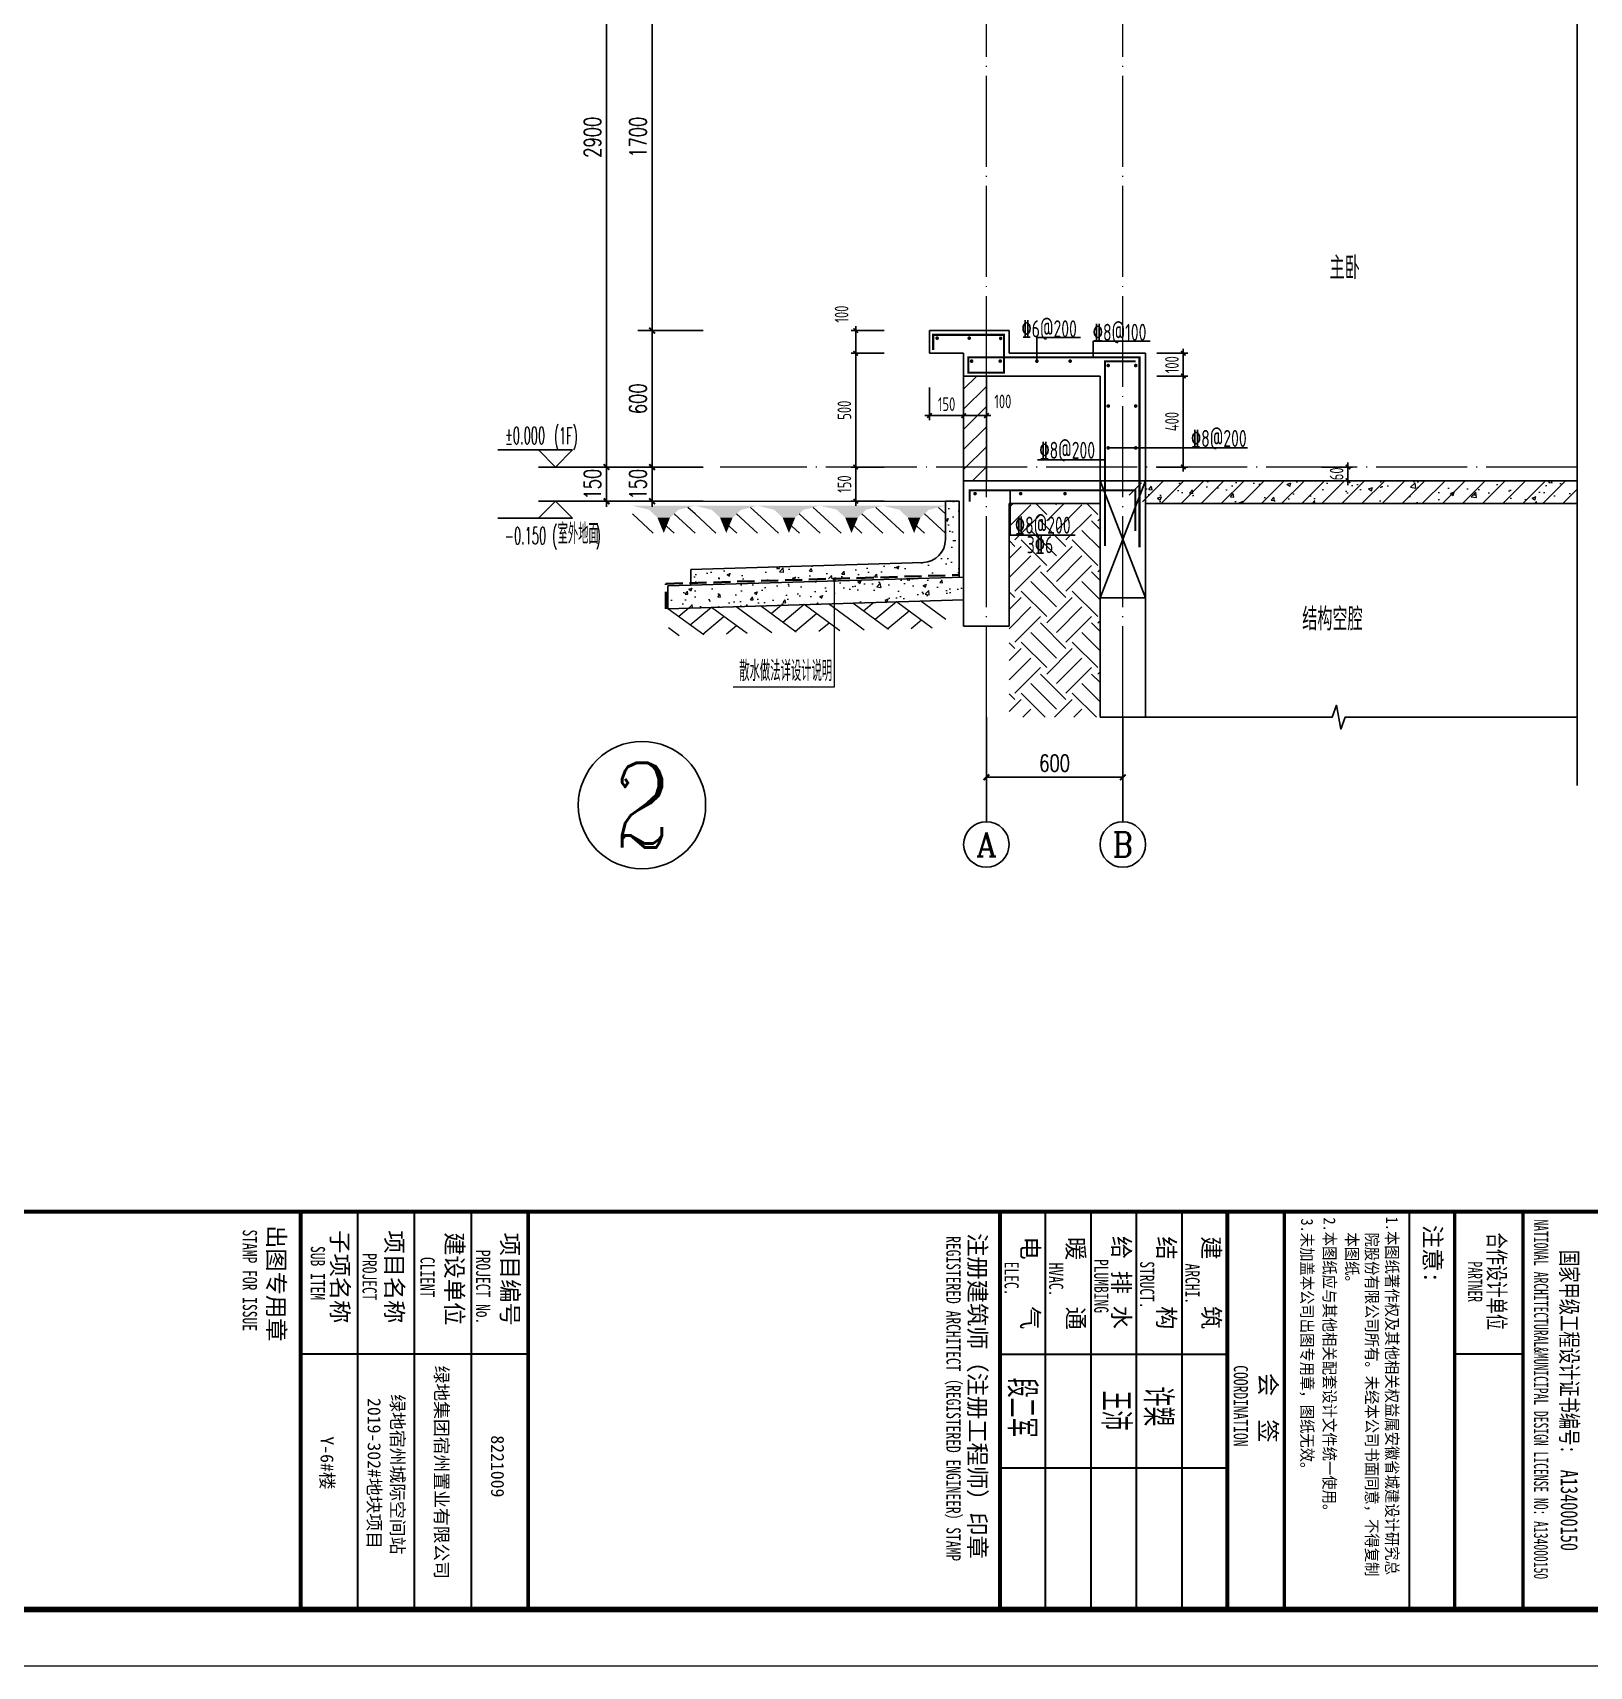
# Model space of a CAD drawing. Extents: x -1712635 to -854203, y -534641 to -21985.
# Drawn here: x -1022681 to -1015835, y -169164 to -161981 of the extents above; entities that cross this region are included whole.
import ezdxf
from ezdxf.enums import TextEntityAlignment as Align

# ---------------------------------------------------------------- set-up
doc = ezdxf.new("R2010")
doc.units = 0
doc.header["$LTSCALE"] = 1000
doc.linetypes.add('DASH', pattern=[0.35, 0.25, -0.1])
doc.linetypes.add('DOTE', pattern=[2.42, 2, -0.2, 0.02, -0.2])
doc.layers.get('0').update_dxf_attribs({"linetype": 'CONTINUOUS'})
doc.layers.get('Defpoints').update_dxf_attribs({"linetype": 'CONTINUOUS'})
for name, color, linetype in [('A-AXIS_TEXT', 7, 'CONTINUOUS'), ('AXIS', 3, 'CONTINUOUS'), ('COLUMN', 4, 'CONTINUOUS'), ('DIM', 2, 'CONTINUOUS'), ('DIM_ELEV', 3, 'CONTINUOUS'), ('DIM_IDEN', 67, 'CONTINUOUS'), ('DIM_SYMB', 3, 'CONTINUOUS'), ('PUB_DIM', 3, 'CONTINUOUS'), ('PUB_TEXT', 2, 'CONTINUOUS'), ('REIN', 6, 'CONTINUOUS'), ('S-大样-砼线', 7, 'CONTINUOUS'), ('S-引出线', 40, 'CONTINUOUS'), ('TEXT', 2, 'CONTINUOUS'), ('WALL', 2, 'CONTINUOUS'), ('图签文字', 4, 'CONTINUOUS')]:
    doc.layers.add(name, color=color, linetype=linetype)
for name, color, linetype, lineweight in [('AXIS_TEXT', 7, 'CONTINUOUS', 20), ('DOTE', 19, 'DOTE', 9), ('PUB_HATCH', 8, 'CONTINUOUS', 9), ('图框', 9, 'CONTINUOUS', 18), ('图签', 147, 'CONTINUOUS', 18), ('填充', 251, 'CONTINUOUS', 5), ('平面-排水沟', 86, 'CONTINUOUS', 15), ('立面-中轮廓线', 30, 'CONTINUOUS', 35), ('粉刷', 251, 'CONTINUOUS', 9)]:
    doc.layers.add(name, color=color, linetype=linetype, lineweight=lineweight)
doc.styles.add('_TCH_AXIS', font='COMPLEX', dxfattribs={"bigfont": 'GBCBIG'})
doc.styles.add('_TCH_DIM', font='SIMPLEX.shx', dxfattribs={"width": 0.7, "bigfont": 'GBCBIG.shx'})
doc.styles.add('_TCH_DIM_T3', font='SIMPLEX', dxfattribs={"width": 0.705882, "bigfont": 'GBCBIG'})
doc.styles.add('COMPLEX', font='COMPLEX')
doc.styles.add('DIM_FONT_T3', font='SIMPLEX', dxfattribs={"width": 0.705882, "bigfont": 'GBCBIG'})
doc.styles.add('HT', font='simhei.ttf')
doc.styles.add('TSSD_DIMENSION', font='Tssdeng.shx', dxfattribs={"width": 0.7, "bigfont": 'tssdchn.shx'})
doc.styles.add('TSSD_REIN', font='tssdeng.shx', dxfattribs={"width": 0.7, "height": 300, "bigfont": 'tssdchn.shx'})
doc.styles.add('宋体', font='', dxfattribs={"height": 50})
doc.styles.add('建筑图签-1', font='simhei.ttf', dxfattribs={"width": 0.7})
doc.styles.add('建筑图签-2', font='TXT.shx', dxfattribs={"width": 0.5, "bigfont": 'HZTXT.shx'})
doc.styles.get('宋体').set_extended_font_data('SimSun')
doc.dimstyles.new('_TCH_ARCH&&25', dxfattribs={"dimtxt": 74.375, "dimasz": 25, "dimexe": 62.5, "dimexo": 75, "dimgap": 25, "dimtad": 1, "dimdec": 0, "dimzin": 0, "dimdsep": 46, "dimtxsty": '_TCH_DIM_T3', "dimblk": 'ARCHTICK', "dimcen": 0.09, "dimclrt": 7, "dimazin": 0, "dimtfac": 1, "dimtdec": 0, "dimtix": 1, "dimtmove": 2, "dimatfit": 3, "dimldrblk": 'ARCHTICK', "dimfxl": 0, "dimtolj": 1, "dimtzin": 0, "dimarcsym": 0})
doc.dimstyles.new('TSSD_20_20', dxfattribs={"dimtxt": 60, "dimasz": 20, "dimexe": 20, "dimexo": 50, "dimgap": 20, "dimtad": 1, "dimdec": 0, "dimzin": 0, "dimdsep": 46, "dimtxsty": 'TSSD_DIMENSION', "dimblk": 'ARCHTICK', "dimblk1": 'ARCHTICK', "dimblk2": 'ARCHTICK', "dimcen": 0, "dimdle": 20, "dimclrt": 7, "dimadec": 0, "dimazin": 0, "dimtfac": 1, "dimtdec": 0, "dimtix": 1, "dimtmove": 2, "dimatfit": 3, "dimfxl": 0, "dimtolj": 1, "dimtzin": 0, "dimarcsym": 0})
pattern_1 = [(50, (28072.99, 249033.25), (143.452037, -12.550427), [15, -165]), (355, (28072.99, 249033.25), (-27.750267, 150.438427), [12, -132]), (100.4514, (28084.94, 249032.2), (115.701876, 137.88791), [12.74804, -140.22842]), (46.1842, (28072.99, 249073.25), (213.44821, -33.1038), [22.5, -247.5]), (96.6356, (28090.77, 249070.5), (186.93254, 194.82357), [19.12206, -210.3426]), (351.1842, (28072.99, 249073.25), (186.93239, 194.82372), [18, -198]), (21, (28092.99, 249063.25), (119.38141, -80.52378), [15, -165]), (326, (28092.99, 249063.25), (48.663066, 145.03001), [12, -132]), (71.4514, (28102.93, 249056.54), (168.044526, 64.5061), [12.74804, -140.22842]), (37.5, (28072.986, 249033.25), (2.431971, 66.578771), [0, -130.4, 0, -134, 0, -132.5]), (7.5, (28072.986, 249033.25), (52.613907, 78.882342), [0, -76.4, 0, -127.4, 0, -50.5]), (327.5, (28028.386, 249033.25), (106.764487, -4.510974), [0, -50, 0, -156, 0, -207]), (317.5, (28008.39, 249033.25), (116.637234, 20.020996), [0, -65, 0, -103.6, 0, -147])]

# ---------------------------------------------------------------- blocks, each defined once
blk = doc.blocks.new('$LINEPAT$素土夯实')
at = {"color": 0}
for p, q in [((0, -210), (210, 0)), ((120, -300), (420, 0)), ((420, 0), (608, -188)), ((495, -300), (795, 0)), ((615, 0), (705, -90)), ((315, -105), (502, -293)), ((210, -210), (300, -300)), ((705, -300), (795, -210))]:
    blk.add_line(p, q, dxfattribs=at)
blk = doc.blocks.new('$LinePat$自然土壤')
at = {"color": 0}
for p, q in [((0, -90), (71, -19)), ((0, -300), (211, -89)), ((420, -300), (630, -90)), ((210, -300), (286, -224))]:
    blk.add_line(p, q, dxfattribs=at)
for points in [[(0, 0), (630, 0), (168, -45), (462, -45)], [(168, -45), (462, -45), (252, -132), (378, -132)], [(252, -132), (378, -132), (315, -300)]]:
    blk.add_solid(points, dxfattribs=at)
blk = doc.blocks.new('sanshui')
at = {"layer": '粉刷'}
h = blk.add_hatch(dxfattribs=at)
h.set_pattern_fill('混凝土', color=256, scale=20)
h.set_pattern_definition(pattern_1)
edge = h.paths.add_edge_path()
edge.add_line((346317.8, 427329.6), (346257.8, 427329.6))
edge.add_line((346257.8, 427329.6), (346257.8, 427160.3))
edge.add_arc((346157.8, 427160.3), 100, 271.71836, 360, ccw=False)
edge.add_line((346160.8, 427060.3), (345137.8, 427029.6))
edge.add_line((345137.8, 427029.6), (345137.8, 426969.6))
edge.add_line((345137.8, 426969.6), (346317.8, 427005))
edge.add_line((346317.8, 427005), (346317.8, 427329.6))
h = blk.add_hatch(dxfattribs=at)
h.set_pattern_fill('混凝土', color=256, scale=20)
h.set_pattern_definition(pattern_1)
h.paths.add_polyline_path([(346337.8, 426895.6), (346337.8, 426995.6), (345037.8, 426956.6), (345037.8, 426856.6)])
at = {"layer": 'COLUMN'}
for p, q in [((346257.8, 427329.6), (346317.8, 427329.6)), ((346257.8, 427160.3), (346257.8, 427329.6)), ((346317.8, 426995), (346317.8, 427329.6)), ((346160.8, 427060.3), (345137.8, 427029.6)), ((346338.1, 426995.6), (345037.8, 426956.6)), ((345137.8, 426959.6), (345137.8, 427029.6)), ((345037.8, 426856.6), (345037.8, 426956.6)), ((346338.1, 426895.6), (345037.8, 426856.6))]:
    blk.add_line(p, q, dxfattribs=at)
blk.add_arc((346157.8, 427160.3), 100, 271.71836, 0, dxfattribs=at)
at = {"layer": '立面-中轮廓线', "linetype": 'DASH', "ltscale": 0.3}
blk.add_lwpolyline([(345027.8, 426856.6), (345027.8, 426966.3), (346317.8, 427005)], dxfattribs=at)
at = {"layer": '粉刷'}
blk.add_line((344881.5, 427329.6), (346257.8, 427329.6), dxfattribs=at)
at = {"layer": '粉刷', "yscale": 0.4, "zscale": 0.4}
for name, p, xscale, rotation in [('$LinePat$自然土壤', (345156.8, 427309.6), -0.4369306507241237, 359.9999999999903), ('$LinePat$自然土壤', (345432, 427309.6), -0.4369306507241237, 359.9999999999903), ('$LinePat$自然土壤', (345707.3, 427309.6), -0.4369306507241237, 359.9999999999903), ('$LinePat$自然土壤', (345982.6, 427309.6), -0.4369306507241237, 359.9999999999903), ('$LinePat$自然土壤', (346257.8, 427309.6), -0.4369306507241237, 359.9999999999903), ('$LINEPAT$素土夯实', (346257.8, 426893.2), -0.5117605352322558, 1.718358001643932), ('$LINEPAT$素土夯实', (345444.5, 426868.8), -0.5117605352322558, 1.718358001643932), ('$LINEPAT$素土夯实', (345851.2, 426881), -0.5117605352322558, 1.718358001643932)]:
    blk.add_blockref(name, p, dxfattribs=dict(at, xscale=xscale, rotation=rotation))
blk = doc.blocks.new('GFDDDDRG')
at = {"layer": '图框'}
blk.add_line((920410, -156002), (920410, -159502), dxfattribs=at)
blk.add_lwpolyline([(923310, -107437), (923310, -159999), (893610, -159999), (893610, -107437)], close=True, dxfattribs=at)
blk.add_lwpolyline([(923310, -107437), (923310, -159999), (893610, -159999), (893610, -107437)], close=True, dxfattribs=at)
at = {"layer": '图框', "const_width": 50}
blk.add_lwpolyline([(894110, -159499), (922810, -159499), (922810, -108687), (894110, -108687)], close=True, dxfattribs=at)
at = {"layer": '图框'}
for points, const_width in [([(894110, -156002), (922810, -156002)], 35), ([(909660, -159502), (909660, -156002)], 35), ([(910160, -156002), (910160, -159502)], 17.5), ([(910660, -156002), (910660, -159502)], 17.5), ([(911160, -156002), (911160, -159502)], 17.5), ([(911660, -156002), (911660, -159502)], 35), ([(911660, -156002), (911660, -159502)], 35), ([(915810, -156006), (915810, -159506)], 35), ([(916210, -156006), (916210, -159506)], 17.5), ([(916610, -156006), (916610, -159506)], 17.5), ([(917010, -156006), (917010, -159506)], 17.5), ([(917410, -156006), (917410, -159506)], 17.5), ([(917810, -156006), (917810, -159506)], 35), ([(917810, -156006), (917810, -159506)], 35), ([(918310, -156006), (918310, -159506)], 30), ([(919410, -156002), (919410, -159502)], 17.5), ([(919810, -156002), (919810, -159502)], 30), ([(919810, -156002), (919810, -159502)], 30), ([(920410, -156002), (920410, -159502)], 30), ([(920410, -156002), (920410, -159502)], 30), ([(909660, -157252), (911660, -157252)], 17.5), ([(917810, -157256), (915810, -157256)], 17.5), ([(920410, -157252), (919810, -157252)], 17.5), ([(917810, -158256), (915810, -158256)], 17.5)]:
    blk.add_lwpolyline(points, dxfattribs=dict(at, const_width=const_width))
for s, height, style, width, p in [('3.未加盖本公司出图专用章，图纸无效。', 105, 'HT', 0.88, (918459, -156061)), (' 2.本图纸应与其他相关配套设计文件统一使用。 ', 105, 'HT', 0.88, (918656, -155989)), ('1.本图纸著作权及其他相关权益属安徽省城建设计研究总', 105, 'HT', 0.88, (919206, -156045)), ('NATIONAL ARCHITECTURAL&MUNICIPAL DESIGN LICENSE NO: A134000150', 125, '建筑图签-1', 0.6, (920507, -156070)), ('STAMP FOR ISSUE', 125, '建筑图签-1', 0.7, (909150, -156158)), ('REGISTERED ARCHITECT（REGISTERED ENGINEER）STAMP', 125, '建筑图签-1', 0.7, (915339, -156216)), ('本图纸。', 105, 'HT', 0.88, (918854, -156184)), ('院股份有限公司所有。未经本公司书面同意，不得复制', 105, 'HT', 0.88, (919029, -156184)), ('SUB ITEM', 125, '建筑图签-1', 0.7, (909748, -156303)), ('PROJECT', 125, '建筑图签-1', 0.7, (910203, -156366)), ('CLIENT', 125, '建筑图签-1', 0.7, (910713, -156399)), ('PROJECT No.', 125, '建筑图签-1', 0.7, (911202, -156337, -899)), ('PLUMBING', 125, '建筑图签-1', 0.7, (916639, -156417)), ('STRUCT.', 125, '建筑图签-1', 0.7, (917042, -156437)), ('PARTNER', 125, '建筑图签-1', 0.6, (919927, -156439)), ('ELEC.', 125, '建筑图签-1', 0.7, (915850, -156441)), ('HVAC.', 125, '建筑图签-1', 0.7, (916242, -156449)), ('ARCHI.', 125, '建筑图签-1', 0.7, (917441, -156457)), ('COORDINATION', 125, '建筑图签-1', 0.7, (917866, -157352))]:
    blk.add_text(s, height=height, rotation=270, dxfattribs=dict(at, style=style, width=width)).set_placement(p)
at = {"layer": '图签', "color": 2, "style": '宋体'}
for s, height, p in [('绿地集团宿州置业有限公司', 114.67, (910841, -157355)), ('2019-302#地块项目', 114.67, (910249, -157640)), ('绿地宿州城际空间站', 114.7, (910454, -157607)), ('Y-6#楼', 114.7, (909834, -157977)), ('8221009', 114.7, (911334, -157968))]:
    blk.add_text(s, height=height, rotation=270, dxfattribs=at).set_placement(p)
at = {"layer": '图签文字', "color": 7, "style": '建筑图签-1'}
for s, p in [('出图专用章', (909369, -156120)), ('注意:', (919541, -156118)), ('子项名称', (909930, -156165)), ('项目名称', (910408, -156165)), ('建设单位', (910937, -156182)), ('项目编号', (911426, -156186)), ('注册建筑师（注册工程师）印章', (915537, -156190)), ('电    气', (916001, -156219)), ('暖    通', (916401, -156224)), ('给 排 水', (916802, -156214)), ('结    构', (917199, -156219)), ('建    筑', (917593, -156217)), ('会  签', (918094, -157419))]:
    blk.add_text(s, height=150, rotation=270, dxfattribs=at).set_placement(p)
at = {"layer": '图签文字', "color": 7, "style": '建筑图签-1', "width": 0.7}
for s, p in [('合作设计单位', (920105, -156184)), ('国家甲级工程设计证书编号:  A134000150', (920743, -156338))]:
    blk.add_text(s, height=150, rotation=270, dxfattribs=at).set_placement(p)
at = {"layer": '图签文字', "color": 1, "style": '建筑图签-2', "width": 0.7}
for s, p in [('段二军', (915876, -157462)), ('王沛', (916703, -157575)), ('许槊', (917074, -157539))]:
    blk.add_text(s, height=250, rotation=270, dxfattribs=at).set_placement(p)
blk = doc.blocks.new('_ArchTick')
at = {"color": 0, "const_width": 0.35}
blk.add_lwpolyline([(-0.5, -0.5), (0.5, 0.5)], dxfattribs=at)
blk = doc.blocks.new('*D2865')
at = {"layer": 'AXIS', "color": 0, "lineweight": -2}
for p, q in [((-1018486.2, -165065.5), (-1018486.2, -165317.1)), ((-1017886.2, -165065.5), (-1017886.2, -165317.1)), ((-1018486.2, -165254.6), (-1017886.2, -165254.6))]:
    blk.add_line(p, q, dxfattribs=at)
at = {"layer": 'Defpoints', "color": 0}
for p in [(-1018486.2, -164990.5), (-1017886.2, -164990.5), (-1017886.2, -165254.6)]:
    blk.add_point(p, dxfattribs=at)
at = {"layer": 'AXIS', "color": 0, "lineweight": -2, "xscale": 25, "yscale": 25, "zscale": 25, "rotation": 180}
blk.add_blockref('_ArchTick', (-1018486.2, -165254.6), dxfattribs=at)
at = {"layer": 'AXIS', "color": 0, "lineweight": -2, "xscale": 25, "yscale": 25, "zscale": 25}
blk.add_blockref('_ArchTick', (-1017886.2, -165254.6), dxfattribs=at)
at = {"layer": 'AXIS', "color": 7, "insert": (-1018186.2, -165192.4), "char_height": 74.38, "attachment_point": 5, "style": '_TCH_DIM_T3'}
blk.add_mtext('\\A1;600', dxfattribs=at)
blk = doc.blocks.new('*D2866')
at = {"layer": 'Defpoints', "color": 0}
for p in [(-1019956.4, -163890.5), (-1019656.4, -163890.5), (-1019656.4, -164041)]:
    blk.add_point(p, dxfattribs=at)
at = {"layer": 'PUB_DIM', "color": 0, "lineweight": -2}
for p, q in [((-1019731.4, -163890.5), (-1020018.9, -163890.5)), ((-1019956.4, -163890.5), (-1019956.4, -163865.5)), ((-1019956.4, -164041), (-1019956.4, -163890.5)), ((-1019731.4, -164041), (-1020018.9, -164041)), ((-1019956.4, -164041), (-1019956.4, -164066))]:
    blk.add_line(p, q, dxfattribs=at)
at = {"layer": 'PUB_DIM', "color": 0, "lineweight": -2, "xscale": 25, "yscale": 25, "zscale": 25}
for p, rotation in [((-1019956.4, -163890.5), 270), ((-1019956.4, -164041), 90)]:
    blk.add_blockref('_ArchTick', p, dxfattribs=dict(at, rotation=rotation))
at = {"layer": 'PUB_DIM', "color": 7, "insert": (-1020018.5, -163965.8), "char_height": 74.38, "attachment_point": 5, "rotation": 90, "style": '_TCH_DIM_T3'}
blk.add_mtext('\\A1;150', dxfattribs=at)
blk = doc.blocks.new('*D2867')
at = {"layer": 'Defpoints', "color": 0}
for p in [(-1019956.4, -163290.5), (-1019656.4, -163290.5), (-1019656.4, -163890.5)]:
    blk.add_point(p, dxfattribs=at)
at = {"layer": 'PUB_DIM', "color": 0, "lineweight": -2}
for p, q in [((-1019731.4, -163290.5), (-1020018.9, -163290.5)), ((-1019956.4, -163890.5), (-1019956.4, -163290.5)), ((-1019731.4, -163890.5), (-1020018.9, -163890.5))]:
    blk.add_line(p, q, dxfattribs=at)
at = {"layer": 'PUB_DIM', "color": 0, "lineweight": -2, "xscale": 25, "yscale": 25, "zscale": 25}
for p, rotation in [((-1019956.4, -163290.5), 90), ((-1019956.4, -163890.5), 270)]:
    blk.add_blockref('_ArchTick', p, dxfattribs=dict(at, rotation=rotation))
at = {"layer": 'PUB_DIM', "color": 7, "insert": (-1020018.5, -163590.5), "char_height": 74.38, "attachment_point": 5, "rotation": 90, "style": '_TCH_DIM_T3'}
blk.add_mtext('\\A1;600', dxfattribs=at)
blk = doc.blocks.new('*D2868')
at = {"layer": 'Defpoints', "color": 0}
for p in [(-1019956.4, -161590.5), (-1019656.4, -161590.5), (-1019656.4, -163290.5)]:
    blk.add_point(p, dxfattribs=at)
at = {"layer": 'PUB_DIM', "color": 0, "lineweight": -2}
for p, q in [((-1019731.4, -161590.5), (-1020018.9, -161590.5)), ((-1019956.4, -163290.5), (-1019956.4, -161590.5)), ((-1019731.4, -163290.5), (-1020018.9, -163290.5))]:
    blk.add_line(p, q, dxfattribs=at)
at = {"layer": 'PUB_DIM', "color": 0, "lineweight": -2, "xscale": 25, "yscale": 25, "zscale": 25}
for p, rotation in [((-1019956.4, -161590.5), 90), ((-1019956.4, -163290.5), 270)]:
    blk.add_blockref('_ArchTick', p, dxfattribs=dict(at, rotation=rotation))
at = {"layer": 'PUB_DIM', "color": 7, "insert": (-1020018.5, -162440.5), "char_height": 74.38, "attachment_point": 5, "rotation": 90, "style": '_TCH_DIM_T3'}
blk.add_mtext('\\A1;1700', dxfattribs=at)
blk = doc.blocks.new('*D2869')
at = {"layer": 'Defpoints', "color": 0}
for p in [(-1020156.4, -163890.5), (-1019656.4, -163890.5), (-1019656.4, -164041)]:
    blk.add_point(p, dxfattribs=at)
at = {"layer": 'PUB_DIM', "color": 0, "lineweight": -2}
for p, q in [((-1019731.4, -163890.5), (-1020218.9, -163890.5)), ((-1020156.4, -163890.5), (-1020156.4, -163865.5)), ((-1020156.4, -164041), (-1020156.4, -163890.5)), ((-1019731.4, -164041), (-1020218.9, -164041)), ((-1020156.4, -164041), (-1020156.4, -164066))]:
    blk.add_line(p, q, dxfattribs=at)
at = {"layer": 'PUB_DIM', "color": 0, "lineweight": -2, "xscale": 25, "yscale": 25, "zscale": 25}
for p, rotation in [((-1020156.4, -163890.5), 270), ((-1020156.4, -164041), 90)]:
    blk.add_blockref('_ArchTick', p, dxfattribs=dict(at, rotation=rotation))
at = {"layer": 'PUB_DIM', "color": 7, "insert": (-1020218.5, -163965.8), "char_height": 74.38, "attachment_point": 5, "rotation": 90, "style": '_TCH_DIM_T3'}
blk.add_mtext('\\A1;150', dxfattribs=at)
blk = doc.blocks.new('*D2870')
at = {"layer": 'Defpoints', "color": 0}
for p in [(-1020156.4, -160990.5), (-1019656.4, -160990.5), (-1019656.4, -163890.5)]:
    blk.add_point(p, dxfattribs=at)
at = {"layer": 'PUB_DIM', "color": 0, "lineweight": -2}
for p, q in [((-1019731.4, -160990.5), (-1020218.9, -160990.5)), ((-1020156.4, -163890.5), (-1020156.4, -160990.5)), ((-1019731.4, -163890.5), (-1020218.9, -163890.5))]:
    blk.add_line(p, q, dxfattribs=at)
at = {"layer": 'PUB_DIM', "color": 0, "lineweight": -2, "xscale": 25, "yscale": 25, "zscale": 25}
for p, rotation in [((-1020156.4, -160990.5), 90), ((-1020156.4, -163890.5), 270)]:
    blk.add_blockref('_ArchTick', p, dxfattribs=dict(at, rotation=rotation))
at = {"layer": 'PUB_DIM', "color": 7, "insert": (-1020218.5, -162440.5), "char_height": 74.38, "attachment_point": 5, "rotation": 90, "style": '_TCH_DIM_T3'}
blk.add_mtext('\\A1;2900', dxfattribs=at)
blk = doc.blocks.new('_AXISO')
blk.add_circle((0, 0), 0.5)
at = {"layer": 'A-AXIS_TEXT', "style": 'COMPLEX', "width": 1.041667}
blk.add_attdef('A', text='', height=0.56, dxfattribs=at).set_placement((-0.25, -0.28), (0.25, -0.28), align=Align.FIT)
blk = doc.blocks.new('20210809.02264474')
at = {"layer": 'REIN', "const_width": 9}
for points in [[(87154.5, 67468.2), (87154.5, 67535.4), (87466.6, 67535.4), (87466.6, 67369.4), (87309.3, 67369.4), (87309.3, 67436.6), (88061.9, 67436.6), (88061.9, 66601.6)], [(87910.8, 66607.2), (87910.8, 67418.4), (88045.5, 67418.4)], [(87315.3, 66801.7), (87315.3, 66852.1), (88043.8, 66852.1), (88043.8, 66672.6)]]:
    blk.add_lwpolyline(points, dxfattribs=at)
at = {"layer": 'REIN', "const_width": 8}
for points in [[(87167.8, 67520.8, 1), (87175.8, 67520.8, 1)], [(87309.3, 67520.8, 1), (87317.3, 67520.8, 1)], [(87447.5, 67519.9, 1), (87455.5, 67519.9, 1)], [(87319.5, 67419.9, 1), (87327.5, 67419.9, 1)], [(87445.5, 67419.9, 1), (87453.5, 67419.9, 1)], [(87606.9, 67419.9, 1), (87614.9, 67419.9, 1)], [(87752.9, 67419.9, 1), (87760.9, 67419.9, 1)], [(87920.5, 67400.7, 1), (87928.5, 67400.7, 1)], [(88041.3, 67400.7, 1), (88049.3, 67400.7, 1)], [(87920.5, 67222.4, 1), (87928.5, 67222.4, 1)], [(88041.3, 67222.4, 1), (88049.3, 67222.4, 1)], [(87920.5, 67038.2, 1), (87928.5, 67038.2, 1)], [(88041.3, 67038.2, 1), (88049.3, 67038.2, 1)], [(87334.7, 66837, 1), (87342.7, 66837, 1)], [(87535.2, 66837, 1), (87543.2, 66837, 1)], [(87730.4, 66837, 1), (87738.4, 66837, 1)]]:
    blk.add_lwpolyline(points, format="xyb", close=True, dxfattribs=at)
at = {"layer": 'S-引出线'}
for p, q in [((87610.9, 67419.9), (87610.9, 67523.1)), ((87610.9, 67523.1), (87803.1, 67523.1)), ((87924.5, 67038.2), (88536.4, 67038.2)), ((87613.5, 66985.2), (87910.8, 66985.2)), ((87493.6, 66852.1), (87493.6, 66653.9)), ((87493.6, 66653.9), (87778.8, 66653.9))]:
    blk.add_line(p, q, dxfattribs=at)
blk.add_lwpolyline([(87857.5, 67436.6), (87857.5, 67507.5), (88108.6, 67507.5)], dxfattribs=at)
at = {"layer": 'TEXT', "style": 'TSSD_REIN', "width": 0.7}
for s, p in [('%%1326@200', (87543, 67524.5)), ('%%1328@100', (87856.5, 67509)), ('%%1328@200', (88288.3, 67042.3)), ('%%1328@200', (87621.6, 66990.2)), ('%%1328@200', (87514, 66661)), ('3%%1326', (87566.3, 66575.2))]:
    blk.add_text(s, height=75, rotation=0, dxfattribs=at).set_placement(p)
blk = doc.blocks.new('20210809.03062775')
at = {"layer": 'S-大样-砼线'}
for p, q in [((87154.5, 67095.9), (87354.5, 66580.9)), ((87354.5, 67095.9), (87154.5, 66580.9))]:
    blk.add_line(p, q, dxfattribs=at)
blk.add_lwpolyline([(87354.5, 67095.9), (87154.5, 67095.9), (87154.5, 66580.9), (87354.5, 66580.9)], close=True, dxfattribs=at)
blk = doc.blocks.new('20210902.15310509')
at = {"layer": 'DOTE', "color": 1, "linetype": 'DOTE', "ltscale": 0.2}
for p, q in [((85753.4, -133245.9), (85753.4, -113645.9)), ((86353.4, -133245.9), (86353.4, -113645.9)), ((88352, -132145.9), (84583.2, -132145.9))]:
    blk.add_line(p, q, dxfattribs=at)
blk = doc.blocks.new('*D2728')
at = {"layer": 'Defpoints', "color": 0}
for p in [(25595.1, 85276), (25761.1, 85276), (25595.1, 85216)]:
    blk.add_point(p, dxfattribs=at)
at = {"layer": 'DIM', "color": 0, "lineweight": -2}
for p, q in [((25645.1, 85276), (25781.1, 85276)), ((25761.1, 85276), (25761.1, 85296)), ((25761.1, 85216), (25761.1, 85276)), ((25645.1, 85216), (25781.1, 85216)), ((25761.1, 85216), (25761.1, 85196))]:
    blk.add_line(p, q, dxfattribs=at)
at = {"layer": 'DIM', "color": 0, "lineweight": -2, "xscale": 20, "yscale": 20, "zscale": 20}
for p, rotation in [((25761.1, 85276), 270), ((25761.1, 85216), 90)]:
    blk.add_blockref('_ArchTick', p, dxfattribs=dict(at, rotation=rotation))
at = {"layer": 'DIM', "color": 7, "insert": (25711.1, 85246), "char_height": 60, "attachment_point": 5, "rotation": 90, "style": 'TSSD_DIMENSION'}
blk.add_mtext('\\A1;60', dxfattribs=at)
blk = doc.blocks.new('*D2736')
at = {"layer": 'Defpoints', "color": 0}
for p in [(23920.9, 85676), (24070.9, 85676), (24070.9, 85502.3)]:
    blk.add_point(p, dxfattribs=at)
at = {"layer": 'DIM', "color": 0, "lineweight": -2}
for p, q in [((23920.9, 85626), (23920.9, 85482.3)), ((24070.9, 85626), (24070.9, 85482.3)), ((23900.9, 85502.3), (24090.9, 85502.3))]:
    blk.add_line(p, q, dxfattribs=at)
at = {"layer": 'DIM', "color": 0, "lineweight": -2, "xscale": 20, "yscale": 20, "zscale": 20, "rotation": 180}
blk.add_blockref('_ArchTick', (23920.9, 85502.3), dxfattribs=at)
at = {"layer": 'DIM', "color": 0, "lineweight": -2, "xscale": 20, "yscale": 20, "zscale": 20}
blk.add_blockref('_ArchTick', (24070.9, 85502.3), dxfattribs=at)
at = {"layer": 'DIM', "color": 7, "insert": (23995.9, 85552.3), "char_height": 60, "attachment_point": 5, "style": 'TSSD_DIMENSION'}
blk.add_mtext('\\A1;150', dxfattribs=at)
blk = doc.blocks.new('*D2737')
at = {"layer": 'Defpoints', "color": 0}
for p in [(24070.9, 85676), (24170.9, 85676), (24170.9, 85502.3)]:
    blk.add_point(p, dxfattribs=at)
at = {"layer": 'DIM', "color": 0, "lineweight": -2}
for p, q in [((24070.9, 85626), (24070.9, 85482.3)), ((24170.9, 85626), (24170.9, 85482.3)), ((24050.9, 85502.3), (24190.9, 85502.3))]:
    blk.add_line(p, q, dxfattribs=at)
at = {"layer": 'DIM', "color": 0, "lineweight": -2, "xscale": 20, "yscale": 20, "zscale": 20, "rotation": 180}
blk.add_blockref('_ArchTick', (24070.9, 85502.3), dxfattribs=at)
at = {"layer": 'DIM', "color": 0, "lineweight": -2, "xscale": 20, "yscale": 20, "zscale": 20}
blk.add_blockref('_ArchTick', (24170.9, 85502.3), dxfattribs=at)
at = {"layer": 'DIM', "color": 7, "insert": (24243.3, 85564.5), "char_height": 60, "attachment_point": 5, "style": 'TSSD_DIMENSION'}
blk.add_mtext('\\A1;100', dxfattribs=at)
blk = doc.blocks.new('*D2738')
at = {"layer": 'Defpoints', "color": 0}
for p in [(23596.3, 85876), (23770.9, 85876), (23770.9, 85776)]:
    blk.add_point(p, dxfattribs=at)
at = {"layer": 'DIM', "color": 0, "lineweight": -2}
for p, q in [((23720.9, 85876), (23576.3, 85876)), ((23596.3, 85756), (23596.3, 85896)), ((23720.9, 85776), (23576.3, 85776))]:
    blk.add_line(p, q, dxfattribs=at)
at = {"layer": 'DIM', "color": 0, "lineweight": -2, "xscale": 20, "yscale": 20, "zscale": 20}
for p, rotation in [((23596.3, 85876), 90), ((23596.3, 85776), 270)]:
    blk.add_blockref('_ArchTick', p, dxfattribs=dict(at, rotation=rotation))
at = {"layer": 'DIM', "color": 7, "insert": (23534.1, 85948.4), "char_height": 60, "attachment_point": 5, "rotation": 90, "style": 'TSSD_DIMENSION'}
blk.add_mtext('\\A1;100', dxfattribs=at)
blk = doc.blocks.new('*D2739')
at = {"layer": 'Defpoints', "color": 0}
for p in [(23596.3, 85776), (23770.9, 85776), (23770.9, 85276)]:
    blk.add_point(p, dxfattribs=at)
at = {"layer": 'DIM', "color": 0, "lineweight": -2}
for p, q in [((23720.9, 85776), (23576.3, 85776)), ((23596.3, 85256), (23596.3, 85796)), ((23720.9, 85276), (23576.3, 85276))]:
    blk.add_line(p, q, dxfattribs=at)
at = {"layer": 'DIM', "color": 0, "lineweight": -2, "xscale": 20, "yscale": 20, "zscale": 20}
for p, rotation in [((23596.3, 85776), 90), ((23596.3, 85276), 270)]:
    blk.add_blockref('_ArchTick', p, dxfattribs=dict(at, rotation=rotation))
at = {"layer": 'DIM', "color": 7, "insert": (23546.3, 85526), "char_height": 60, "attachment_point": 5, "rotation": 90, "style": 'TSSD_DIMENSION'}
blk.add_mtext('\\A1;500', dxfattribs=at)
blk = doc.blocks.new('*D2740')
at = {"layer": 'Defpoints', "color": 0}
for p in [(23596.3, 85276), (23770.9, 85276), (23770.9, 85126)]:
    blk.add_point(p, dxfattribs=at)
at = {"layer": 'DIM', "color": 0, "lineweight": -2}
for p, q in [((23720.9, 85276), (23576.3, 85276)), ((23596.3, 85106), (23596.3, 85296)), ((23720.9, 85126), (23576.3, 85126))]:
    blk.add_line(p, q, dxfattribs=at)
at = {"layer": 'DIM', "color": 0, "lineweight": -2, "xscale": 20, "yscale": 20, "zscale": 20}
for p, rotation in [((23596.3, 85276), 90), ((23596.3, 85126), 270)]:
    blk.add_blockref('_ArchTick', p, dxfattribs=dict(at, rotation=rotation))
at = {"layer": 'DIM', "color": 7, "insert": (23546.3, 85201), "char_height": 60, "attachment_point": 5, "rotation": 90, "style": 'TSSD_DIMENSION'}
blk.add_mtext('\\A1;150', dxfattribs=at)
blk = doc.blocks.new('*D2741')
at = {"layer": 'Defpoints', "color": 0}
for p in [(24870.9, 85776), (25036.9, 85776), (24870.9, 85676)]:
    blk.add_point(p, dxfattribs=at)
at = {"layer": 'DIM', "color": 0, "lineweight": -2}
for p, q in [((24920.9, 85776), (25056.9, 85776)), ((25036.9, 85776), (25036.9, 85796)), ((25036.9, 85676), (25036.9, 85776)), ((24920.9, 85676), (25056.9, 85676)), ((25036.9, 85676), (25036.9, 85656))]:
    blk.add_line(p, q, dxfattribs=at)
at = {"layer": 'DIM', "color": 0, "lineweight": -2, "xscale": 20, "yscale": 20, "zscale": 20}
for p, rotation in [((25036.9, 85776), 270), ((25036.9, 85676), 90)]:
    blk.add_blockref('_ArchTick', p, dxfattribs=dict(at, rotation=rotation))
at = {"layer": 'DIM', "color": 7, "insert": (24986.9, 85726), "char_height": 60, "attachment_point": 5, "rotation": 90, "style": 'TSSD_DIMENSION'}
blk.add_mtext('\\A1;100', dxfattribs=at)
blk = doc.blocks.new('*D2749')
at = {"layer": 'Defpoints', "color": 0}
for p in [(24870.9, 85676), (25036.9, 85676), (24870.9, 85276)]:
    blk.add_point(p, dxfattribs=at)
at = {"layer": 'DIM', "color": 0, "lineweight": -2}
for p, q in [((25036.9, 85256), (25036.9, 85696)), ((24920.9, 85676), (25056.9, 85676)), ((24920.9, 85276), (25056.9, 85276))]:
    blk.add_line(p, q, dxfattribs=at)
at = {"layer": 'DIM', "color": 0, "lineweight": -2, "xscale": 20, "yscale": 20, "zscale": 20}
for p, rotation in [((25036.9, 85676), 90), ((25036.9, 85276), 270)]:
    blk.add_blockref('_ArchTick', p, dxfattribs=dict(at, rotation=rotation))
at = {"layer": 'DIM', "color": 7, "insert": (24986.9, 85476), "char_height": 60, "attachment_point": 5, "rotation": 90, "style": 'TSSD_DIMENSION'}
blk.add_mtext('\\A1;400', dxfattribs=at)
blk = doc.blocks.new('20210902.15332757')
at = {"layer": 'DIM'}
for base, p1, p2, angle, picture, middle in [((84525.4, -132475.9), (84700, -132575.9), (84700, -132475.9), 90, '*D2738', (84463.2, -132403.5)), ((85100, -132849.6), (85000, -132675.9), (85100, -132675.9), 0, '*D2737', (85172.5, -132787.4))]:
    dim = blk.add_linear_dim(base=base, p1=p1, p2=p2, angle=angle, dimstyle='TSSD_20_20', dxfattribs=at)
    dim.commit()
    dim.dimension.update_dxf_attribs({"geometry": picture, "text_midpoint": middle, "dimtype": 129, "insert": (60929.1, -218351.9)})
for p1, p2, distance, picture, middle in [((84700, -133075.9), (84700, -132575.9), 174.6, '*D2739', (84475.4, -132825.9)), ((85800, -132675.9), (85800, -132575.9), -166, '*D2741', (85916, -132625.9)), ((85800, -133075.9), (85800, -132675.9), -166, '*D2749', (85916, -132875.9)), ((84850, -132675.9), (85000, -132675.9), -173.7, '*D2736', (84925, -132799.6)), ((84700, -133225.9), (84700, -133075.9), 174.6, '*D2740', (84475.4, -133150.9)), ((86524.3, -133135.9), (86524.3, -133075.9), -166, '*D2728', (86640.2, -133105.9))]:
    dim = blk.add_aligned_dim(p1=p1, p2=p2, distance=distance, dimstyle='TSSD_20_20', dxfattribs=at)
    dim.commit()
    dim.dimension.update_dxf_attribs({"geometry": picture, "text_midpoint": middle, "insert": (60929.1, -218351.9)})

msp = doc.modelspace()

# ---------------------------------------------------------------- hatches: boundary and pattern name
at = {"layer": 'PUB_HATCH'}
h = msp.add_hatch(dxfattribs=at)
h.set_pattern_fill('普通砖', color=256, scale=25, style=0)
h.set_pattern_definition([(45, (-1569657.01, 4597.395), (-44.1941915, 44.1941915), [])])
h.paths.add_polyline_path([(-1018586.16, -163950.52), (-1018486.16, -163950.52), (-1018486.16, -163490.52), (-1018586.16, -163490.52)])
h = msp.add_hatch(dxfattribs=at)
h.set_pattern_fill('钢筋混凝土', color=256, scale=25, style=0)
h.set_pattern_definition([(45, (-1569657.01, 4552.52), (-44.194174, 44.194174), []), (50, (-1569657.01, 4552.52), (179.315046, -15.688034), [18.75, -206.25]), (355, (-1569657.01, 4552.52), (-34.687833, 188.048033), [15, -165]), (100.4514, (-1569642.07, 4551.21), (144.627345, 172.359886), [15.93505, -175.28553]), (46.1842, (-1569657, 4602.52), (266.81026, -41.37975), [28.125, -309.375]), (96.6356, (-1569634.78, 4599.07), (233.66568, 243.52947), [23.90257, -262.92825]), (351.1842, (-1569657, 4602.52), (233.66549, 243.52965), [22.5, -247.5]), (21, (-1569632.01, 4590.02), (149.226763, -100.654723), [18.75, -206.25]), (326, (-1569632.01, 4590.02), (60.828833, 181.28751), [15, -165]), (71.4514, (-1569619.58, 4581.63), (210.055657, 80.632624), [15.93505, -175.28553]), (37.5, (-1569657.01, 4552.52), (3.039964, 83.2234635), [0, -163, 0, -167.5, 0, -165.625]), (7.5, (-1569657.01, 4552.52), (65.767384, 98.602928), [0, -95.5, 0, -159.25, 0, -63.125]), (327.5, (-1569712.76, 4552.52), (133.455609, -5.638718), [0, -62.5, 0, -195, 0, -258.75]), (317.5, (-1569737.76, 4552.52), (145.796542, 25.026246), [0, -81.25, 0, -129.5, 0, -183.75])])
h.paths.add_polyline_path([(-1015887.63, -163950.52), (-1017786.16, -163950.52), (-1017886.16, -164000.52), (-1017786.16, -164050.52), (-1015887.63, -164050.52)])
at = {"layer": '填充'}
h = msp.add_hatch(dxfattribs=at)
h.set_pattern_fill('EARTH', color=250, scale=50, angle=45, style=0)
h.set_pattern_definition([(45, (-2133484.43, -620183.89), (0, 224.506403), [158.75, -158.75]), (45, (-2133526.53, -620141.8), (0, 224.506403), [158.75, -158.75]), (45, (-2133568.62, -620099.7), (0, 224.506403), [158.75, -158.75]), (135, (-2133568.62, -620071.63), (-224.506403, 0), [158.75, -158.75]), (135, (-2133526.53, -620029.54), (-224.506403, 0), [158.75, -158.75]), (135, (-2133484.43, -619987.44), (-224.506403, 0), [158.75, -158.75])])
h.paths.add_polyline_path([(-1017986.16, -164990.52), (-1017986.16, -164050.51), (-1018386.16, -164050.52), (-1018386.16, -164990.52)])

# ---------------------------------------------------------------- linework, layer by layer
at = {"layer": 'AXIS'}
for p, q in [((-1018486.19, -164990.52), (-1018486.19, -165449.91)), ((-1017886.19, -164990.52), (-1017886.19, -165449.91))]:
    msp.add_line(p, q, dxfattribs=at)
at = {"layer": 'AXIS', "color": 6}
msp.add_circle((-1020000.77, -165377.09), 280, dxfattribs=at)
at = {"layer": 'DIM_ELEV'}
for p, q in [((-1020306.35, -163815.52), (-1020634.35, -163815.52)), ((-1020381.35, -163890.52), (-1020456.35, -163815.52)), ((-1020381.35, -163890.52), (-1020306.35, -163815.52)), ((-1019956.35, -163890.52), (-1020456.35, -163890.52)), ((-1020381.35, -164040.99), (-1020456.35, -164115.99)), ((-1019956.35, -164040.99), (-1020456.35, -164040.99)), ((-1020381.35, -164040.99), (-1020306.35, -164115.99)), ((-1020306.35, -164115.99), (-1020634.35, -164115.99))]:
    msp.add_line(p, q, dxfattribs=at)
at = {"layer": 'DIM_SYMB'}
for points in [[(-1015887.63, -145970.52), (-1015887.63, -155602.39), (-1015835.13, -155621.5), (-1015940.13, -155640.01), (-1015887.63, -155658.64), (-1015887.63, -165290.52)], [(-1017986.16, -164990.52), (-1016965.02, -164990.52), (-1016945.91, -164938.02), (-1016927.4, -165043.02), (-1016908.77, -164990.52), (-1015887.63, -164990.52)]]:
    msp.add_lwpolyline(points, dxfattribs=at)
at = {"layer": 'WALL'}
for p, q in [((-1018386.16, -163290.52), (-1018736.16, -163290.52)), ((-1018736.16, -163390.52), (-1018736.16, -163290.52)), ((-1018386.16, -163390.52), (-1018386.16, -163290.52)), ((-1018586.16, -163390.52), (-1018736.16, -163390.52)), ((-1018586.16, -163490.52), (-1018586.16, -163390.52)), ((-1017786.16, -163390.52), (-1018386.16, -163390.52)), ((-1017786.16, -163950.52), (-1017786.16, -163390.52)), ((-1018479.47, -163490.52), (-1018586.16, -163490.52)), ((-1018586.16, -163950.52), (-1018586.16, -163490.52)), ((-1018586.16, -163490.52), (-1018486.16, -163490.52)), ((-1018486.16, -163950.52), (-1018486.16, -163490.52)), ((-1017986.16, -163490.52), (-1018479.47, -163490.52)), ((-1017986.16, -163950.52), (-1017986.16, -163490.52)), ((-1018586.16, -164590.52), (-1018586.16, -163950.52)), ((-1017986.16, -163950.52), (-1018586.16, -163950.52)), ((-1015887.63, -163950.52), (-1017786.16, -163950.52)), ((-1015887.63, -164050.52), (-1015887.63, -163950.52)), ((-1018386.16, -164590.52), (-1018386.16, -164050.52)), ((-1017986.16, -164050.52), (-1018386.16, -164050.52)), ((-1017986.16, -164990.52), (-1017986.16, -164050.52)), ((-1015887.63, -164050.52), (-1017786.16, -164050.52)), ((-1017786.16, -164990.52), (-1017786.16, -164050.52)), ((-1018586.16, -164590.52), (-1018386.16, -164590.52)), ((-1017986.16, -164990.52), (-1017786.16, -164990.52))]:
    msp.add_line(p, q, dxfattribs=at)
at = {"layer": '平面-排水沟'}
for p, q in [((-1019155.18, -164390.11), (-1019155.18, -164857.95)), ((-1019155.18, -164857.95), (-1019599.31, -164857.95))]:
    msp.add_line(p, q, dxfattribs=at)
at = {"layer": '平面-排水沟', "const_width": 6.67}
msp.add_lwpolyline([(-1019155.18, -164386.77, 1), (-1019155.18, -164393.44, 1)], format="xyb", close=True, dxfattribs=at)

# ---------------------------------------------------------------- block references
at = {"xscale": 0.5, "yscale": 0.5, "zscale": 0.5}
msp.add_blockref('GFDDDDRG', (-1476331.4, -89164.01), dxfattribs=at)
msp.add_blockref('sanshui', (-1364924.28, -591370.15))
at = {"layer": 'AXIS'}
ref = msp.add_blockref('_AXISO', (-1018486.19, -165549.91), dxfattribs=dict(at, xscale=200, yscale=200, zscale=200))
ref.add_attrib('A', 'A', dxfattribs={"layer": 'AXIS_TEXT', "height": 106.3, "style": '_TCH_AXIS'}).set_placement((-1018531.74, -165603.06), (-1018440.63, -165603.06), align=Align.FIT)
ref = msp.add_blockref('_AXISO', (-1017886.19, -165549.91), dxfattribs=dict(at, xscale=200, yscale=200, zscale=200))
ref.add_attrib('A', 'B', dxfattribs={"layer": 'AXIS_TEXT', "height": 108.81, "style": '_TCH_AXIS'}).set_placement((-1017930.23, -165604.32), (-1017842.15, -165604.32), align=Align.FIT)
at = {"layer": 'DIM'}
msp.add_blockref('20210902.15332757', (-1103586.2, -30814.62), dxfattribs=at)
at = {"layer": 'DIM_IDEN'}
msp.add_blockref('20210809.03062775', (-1105140.67, -231046.45), dxfattribs=at)
at = {"layer": 'DOTE'}
msp.add_blockref('20210902.15310509', (-1104239.59, -31744.62), dxfattribs=at)
at = {"layer": 'REIN'}
msp.add_blockref('20210809.02264474', (-1105874.81, -230844.67), dxfattribs=at)

# ---------------------------------------------------------------- texts
at = {"layer": 'AXIS_TEXT', "color": 6, "style": '_TCH_AXIS'}
msp.add_text('2', height=372.76, dxfattribs=at).set_placement((-1020125.02, -165563.47), (-1019876.52, -165563.47), align=Align.FIT)
at = {"layer": 'PUB_TEXT'}
for s, height, style, width, p in [('主卧', 100, 'TSSD_REIN', 0.7, (-1016976.94, -163064.89)), ('(1F)', 74.375, '_TCH_DIM', 0.494118, (-1020387.98, -163790.49)), ('%%P0.000', 74.375, '_TCH_DIM', 0.494118, (-1020603.35, -163789.27)), ('室外地面', 89.362, '_TCH_DIM', 0.7, (-1020371.53, -164228.51)), ('-0.150', 74.375, '_TCH_DIM', 0.494118, (-1020604.75, -164229.74)), ('(', 74.38, '_TCH_DIM', 0.494118, (-1020396.03, -164228.51)), (')', 74.38, '_TCH_DIM', 0.494118, (-1020204.72, -164228.51)), ('结构空腔', 100, 'TSSD_REIN', 0.7, (-1017097.14, -164609.1)), ('散水做法详设计说明', 89.362, 'DIM_FONT_T3', 0.705882, (-1019573.06, -164831.7))]:
    msp.add_text(s, height=height, dxfattribs=dict(at, style=style, width=width)).set_placement(p)

# ---------------------------------------------------------------- dimensions: what is measured, and where the dimension line sits
at = {"layer": 'AXIS'}
dim = msp.add_aligned_dim(p1=(-1018486.16, -164990.52), p2=(-1017886.19, -164990.52), distance=-264.03, dimstyle='_TCH_ARCH&&25', dxfattribs=at)
dim.commit()
dim.dimension.update_dxf_attribs({"geometry": '*D2865', "text_midpoint": (-1018186.17, -165192.36)})
at = {"layer": 'PUB_DIM'}
for p1, p2, distance, picture, middle in [((-1019656.35, -163890.52), (-1019656.35, -160990.52), 500, '*D2870', (-1020218.54, -162440.52)), ((-1019656.35, -163290.52), (-1019656.35, -161590.52), 300, '*D2868', (-1020018.54, -162440.52)), ((-1019656.35, -163890.52), (-1019656.35, -163290.52), 300, '*D2867', (-1020018.54, -163590.52)), ((-1019656.35, -164040.99), (-1019656.35, -163890.52), 500, '*D2869', (-1020218.54, -163965.75)), ((-1019656.35, -164040.99), (-1019656.35, -163890.52), 300, '*D2866', (-1020018.54, -163965.75))]:
    dim = msp.add_aligned_dim(p1=p1, p2=p2, distance=distance, dimstyle='_TCH_ARCH&&25', dxfattribs=at)
    dim.commit()
    dim.dimension.update_dxf_attribs({"geometry": picture, "text_midpoint": middle})

doc.saveas('drawing.dxf')
